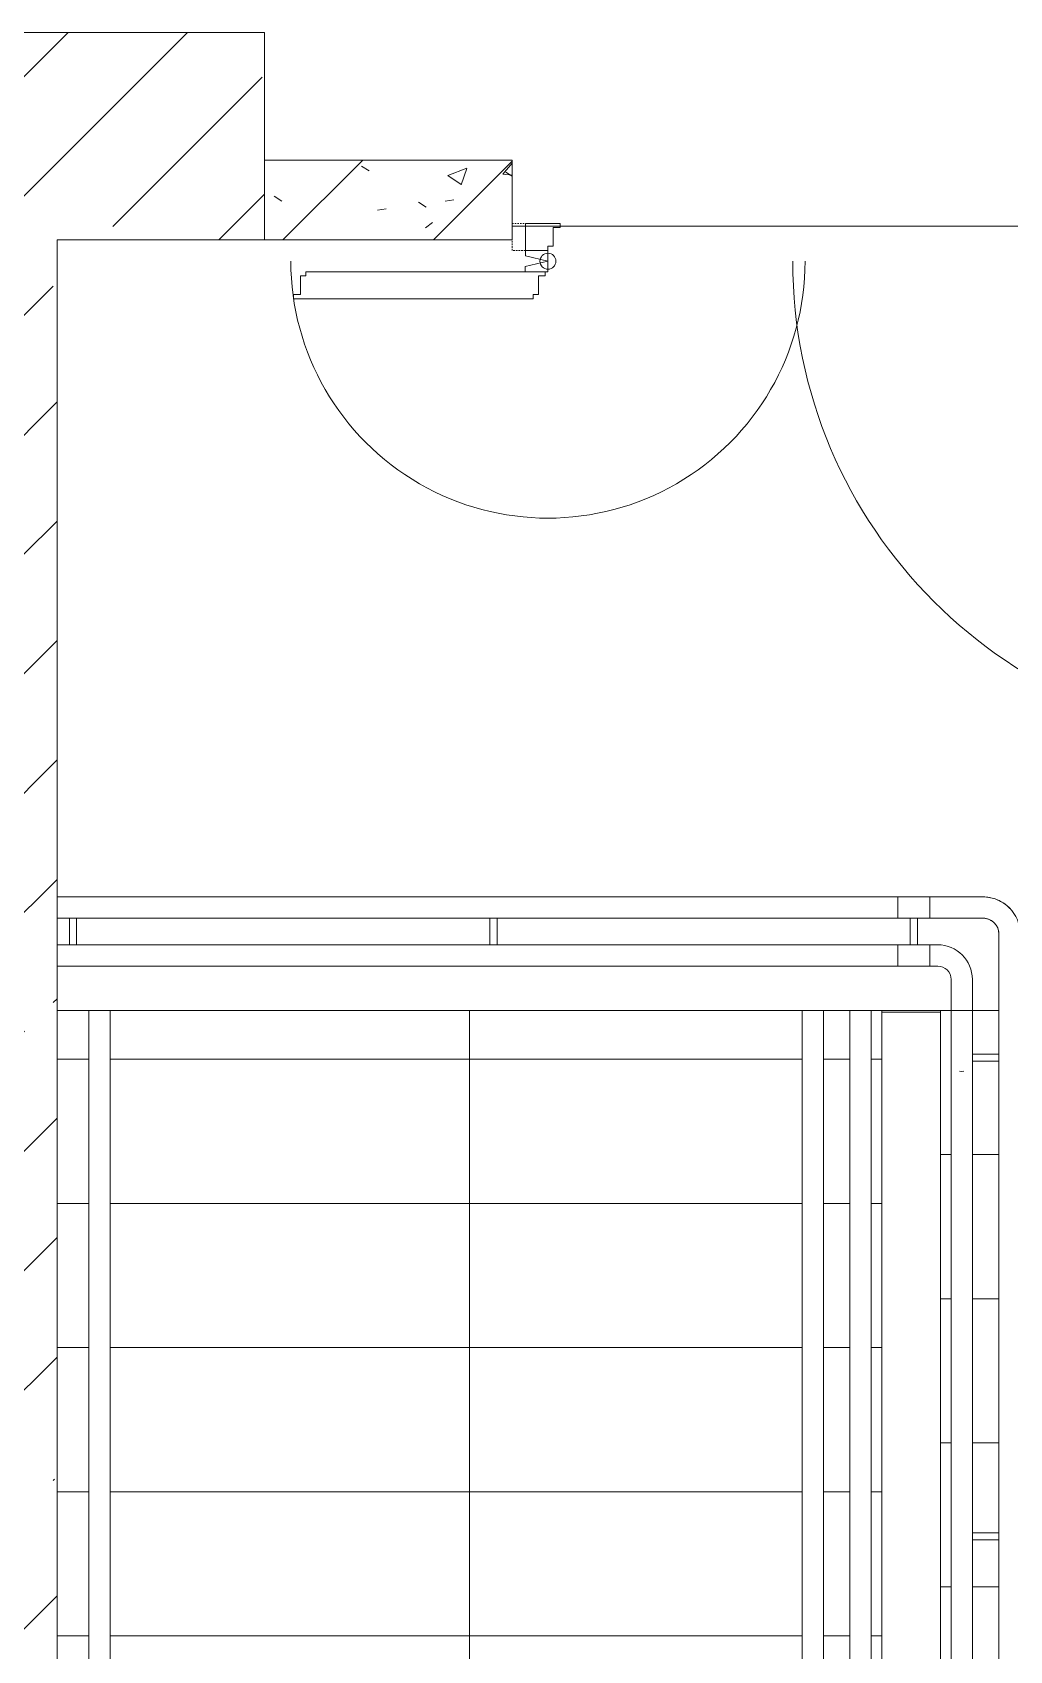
# Model space of a CAD drawing. Header units: millimetres. Extents: x -515342 to 330399, y -224905 to 507333.
# Drawn here: x -288683 to -286847, y 379387 to 382429 of the extents above; entities that cross this region are included whole.
import ezdxf

# ---------------------------------------------------------------- set-up
doc = ezdxf.new("R2010")
doc.units = ezdxf.units.MM
doc.linetypes.add('ASVP_Невидимые', pattern=[5, 3, -2])
doc.layers.get('0').update_dxf_attribs({"lineweight": 0})
for name, color, linetype, lineweight in [('Двери', 7, 'Continuous', 0), ('Лестницы', 7, 'Continuous', 0), ('Ограждение', 7, 'Continuous', 0), ('Перекрытие', 7, 'Continuous', 0), ('Стены внутренние', 7, 'Continuous', 0), ('Стены несущие', 7, 'Continuous', 0), ('Стены перегородки', 7, 'Continuous', 0), ('Стрелки вверх', 7, 'Continuous', 0)]:
    doc.layers.add(name, color=color, linetype=linetype, lineweight=lineweight)
pattern_1 = [(45, (-374461.9, 375834.5), (-224.5064, 224.5064), []), (45, (-374237.38, 375834.5), (-224.5064, 224.5064), [396.875, -79.375, 3.353, -76.022])]

# ---------------------------------------------------------------- blocks, each defined once
blk = doc.blocks.new('Тип верхнего поручня - Верхний поручень_Внутренний_-10018471-О_АР_П_4__10_050_План 4 этажа')
at = {"layer": 'Ограждение'}
for p, q in [((87315, 4756.5), (87315, 4754.8)), ((87355, 4754.8), (87355, 4756.5)), ((87315, 4726), (87315, 1955)), ((87355, 1955), (87355, 4726))]:
    blk.add_line(p, q, dxfattribs=at)
at = {"layer": 'Ограждение', "flags": 128}
for points in [[(87315, 4726), (87315, 4728.4), (87315, 4730.8), (87315, 4733.2), (87315, 4735.7), (87315, 4738.2), (87315, 4740.7), (87315, 4743.2), (87315, 4745.8), (87315, 4748.4), (87315, 4751), (87315, 4753.6), (87315, 4754.8)], [(87355, 4754.8), (87355, 4752.2), (87355, 4749.6), (87355, 4747), (87355, 4744.4), (87355, 4741.9), (87355, 4739.3), (87355, 4736.8), (87355, 4734.3), (87355, 4731.9), (87355, 4729.5), (87355, 4727.1), (87355, 4726)]]:
    blk.add_lwpolyline(points, dxfattribs=at)
blk = doc.blocks.new('Тип верхнего поручня - Верхний поручень_Внутренний_-V76-О_АР_П_4__10_050_План 4 этажа')
at = {"layer": 'Ограждение'}
for p, q in [((87315, 4756.5), (87315, 4754.8)), ((87315, 4754.8), (87315, 4734.9)), ((87355, 4756.5), (87355, 4754.8)), ((87355, 4754.8), (87355, 4734.9)), ((87315, 4734.9), (87315, 1963.9)), ((87355, 4734.9), (87355, 1963.9))]:
    blk.add_line(p, q, dxfattribs=at)
blk = doc.blocks.new('Тип перил - Перила_Внутренний_-10018482-О_АР_П_4__10_050_План 4 этажа')
at = {"layer": 'Ограждение'}
for p, q in [((87225, 4756.5), (87225, 1956.1)), ((87265, 1956.1), (87265, 4756.5))]:
    blk.add_line(p, q, dxfattribs=at)
blk = doc.blocks.new('Тип перил - Перила_Внутренний_-V77-О_АР_П_4__10_050_План 4 этажа')
at = {"layer": 'Ограждение'}
for p, q in [((87225, 4756.5), (87225, 1964.9)), ((87265, 4756.5), (87265, 1964.9))]:
    blk.add_line(p, q, dxfattribs=at)
blk = doc.blocks.new('Тип перил - Перила_Внутренний_-10018586-О_АР_П_4__10_050_План 4 этажа')
at = {"layer": 'Ограждение'}
for p, q in [((85885, 4756.5), (85885, 1961.3)), ((85925, 1961.3), (85925, 4756.5))]:
    blk.add_line(p, q, dxfattribs=at)
blk = doc.blocks.new('Тип перил - Перила_Внутренний_-V78-О_АР_П_4__10_050_План 4 этажа')
at = {"layer": 'Ограждение'}
for p, q in [((85885, 4756.5), (85885, 1970.1)), ((85925, 4756.5), (85925, 1970.1))]:
    blk.add_line(p, q, dxfattribs=at)
blk = doc.blocks.new('Ограждение - АР_Ограждение_Балясина_D40_900 для 1500-V79-О_АР_П_4__10_050_План 4 этажа')
at = {"layer": 'Ограждение'}
for p, q in [((-20, 6.7), (-60, 6.7)), ((-60, -6.7), (-20, -6.7))]:
    blk.add_line(p, q, dxfattribs=at)
at = {"layer": 'Ограждение', "flags": 128}
for points in [[(-69.7, 6.7), (-68.6, 6.7), (-67.4, 6.7), (-66.3, 6.7), (-65.1, 6.7), (-63.9, 6.7), (-62.7, 6.7), (-61.5, 6.7), (-60.3, 6.7), (-60, 6.7)], [(-60, -6.7), (-61.2, -6.7), (-62.4, -6.7), (-63.6, -6.7), (-64.8, -6.7), (-66, -6.7), (-67.1, -6.7), (-68.3, -6.7), (-69.4, -6.7)]]:
    blk.add_lwpolyline(points, dxfattribs=at)
blk = doc.blocks.new('Ограждение - АР_Ограждение_Балясина_D40_900 для 1500-10050874-О_АР_П_4__10_050_План 4 этажа')
at = {"layer": 'Ограждение'}
for p, q in [((-20, 6.7), (-60, 6.7)), ((-60, -6.7), (-20, -6.7))]:
    blk.add_line(p, q, dxfattribs=at)
at = {"layer": 'Ограждение', "flags": 128}
for points in [[(-69.7, 6.7), (-68.6, 6.7), (-67.4, 6.7), (-66.3, 6.7), (-65.1, 6.7), (-63.9, 6.7), (-62.7, 6.7), (-61.5, 6.7), (-60.3, 6.7), (-60, 6.7)], [(-60, -6.7), (-61.2, -6.7), (-62.4, -6.7), (-63.6, -6.7), (-64.8, -6.7), (-66, -6.7), (-67.1, -6.7), (-68.3, -6.7), (-69.4, -6.7)]]:
    blk.add_lwpolyline(points, dxfattribs=at)
blk = doc.blocks.new('Ограждение - АР_Ограждение_Балясина_D40_900 для 1500-10050876-О_АР_П_4__10_050_План 4 этажа')
at = {"layer": 'Ограждение'}
for p, q in [((-20, 6.7), (-60, 6.7)), ((-60, -6.7), (-20, -6.7))]:
    blk.add_line(p, q, dxfattribs=at)
at = {"layer": 'Ограждение', "flags": 128}
for points in [[(-69.7, 6.7), (-68.6, 6.7), (-67.4, 6.7), (-66.3, 6.7), (-65.1, 6.7), (-63.9, 6.7), (-62.7, 6.7), (-61.5, 6.7), (-60.3, 6.7), (-60, 6.7)], [(-60, -6.7), (-61.2, -6.7), (-62.4, -6.7), (-63.6, -6.7), (-64.8, -6.7), (-66, -6.7), (-67.1, -6.7), (-68.3, -6.7), (-69.4, -6.7)]]:
    blk.add_lwpolyline(points, dxfattribs=at)
blk = doc.blocks.new('Ограждение - Ограждение-10018650-О_АР_П_4__10_050_План 4 этажа')
for name, p, rotation in [('Ограждение - АР_Ограждение_Балясина_D40_900 для 1500-V79-О_АР_П_4__10_050_План 4 этажа', (87435.1, 4859.7), 270), ('Ограждение - АР_Ограждение_Балясина_D40_900 для 1500-10050876-О_АР_П_4__10_050_План 4 этажа', (87525, 4667.6), 180), ('Ограждение - АР_Ограждение_Балясина_D40_900 для 1500-10050874-О_АР_П_4__10_050_План 4 этажа', (87525, 3767.6), 180)]:
    blk.add_blockref(name, p, dxfattribs=dict(rotation=rotation))
blk = doc.blocks.new('Тип верхнего поручня - Верхний поручень_Внутренний_-10018653-О_АР_П_4__10_050_План 4 этажа')
at = {"layer": 'Ограждение'}
for p, q in [((87505, 4684.8), (87505, 1794.5)), ((87545, 1794.5), (87545, 4684.8)), ((87505, 1764.4), (87505, 1745.4)), ((87527.3, 1745.4), (87522.7, 1745.4)), ((87545, 1745.4), (87545, 1764.4))]:
    blk.add_line(p, q, dxfattribs=at)
at = {"layer": 'Ограждение', "flags": 128}
for points in [[(87521.1, 4642.4), (87525, 4641.5), (87528.9, 4642.4)], [(87505, 1764.4), (87505, 1767), (87505, 1769.6), (87505, 1772.2), (87505, 1774.8), (87505, 1777.3), (87505, 1779.9), (87505, 1782.4), (87505, 1784.9), (87505, 1787.3), (87505, 1789.7), (87505, 1792.1), (87505, 1794.4), (87505, 1794.5)], [(87545, 1794.5), (87545, 1792.2), (87545, 1789.8), (87545, 1787.4), (87545, 1784.9), (87545, 1782.5), (87545, 1779.9), (87545, 1777.4), (87545, 1774.8), (87545, 1772.3), (87545, 1769.7), (87545, 1767.1), (87545, 1764.5), (87545, 1764.4)]]:
    blk.add_lwpolyline(points, dxfattribs=at)
blk = doc.blocks.new('Тип верхнего поручня - Верхний поручень_Внутренний_-V80-О_АР_П_4__10_050_План 4 этажа')
at = {"layer": 'Ограждение'}
for p, q in [((87405.1, 4839.7), (87405.1, 4879.7)), ((87480, 4879.7), (87405.1, 4879.7)), ((87480, 4839.7), (87405.1, 4839.7)), ((87505, 4767.5), (87505, 4814.7)), ((87545, 4767.5), (87545, 4814.7)), ((87505, 4746.7), (87505, 4767.5)), ((87505, 1785.2), (87505, 4746.7)), ((87545, 4746.7), (87545, 4767.5)), ((87545, 1785.2), (87545, 4746.7))]:
    blk.add_line(p, q, dxfattribs=at)
for radius, start in [(65, 360), (25, 0)]:
    blk.add_arc((87480, 4814.7), radius, start, 90, dxfattribs=at)
blk = doc.blocks.new('Тип перил - Перила_Внутренний_-10018663-О_АР_П_4__10_050_План 4 этажа')
at = {"layer": 'Ограждение'}
for p, q in [((87435.1, 4969.7), (87405.1, 4969.7)), ((87565, 4969.7), (87435.1, 4969.7)), ((87405.1, 4947.3), (87405.1, 4952)), ((87405.1, 4929.7), (87435.1, 4929.7)), ((87435.1, 4929.7), (87565, 4929.7)), ((87595, 4899.7), (87595, 4768.7)), ((87595, 4754.8), (87595, 1795.6))]:
    blk.add_line(p, q, dxfattribs=at)
at = {"layer": 'Ограждение', "flags": 128}
for points in [[(87615.7, 4947.9), (87613.8, 4949.9), (87611.7, 4951.8), (87609.6, 4953.6), (87607.4, 4955.4), (87605.1, 4957), (87602.8, 4958.6), (87600.4, 4960), (87598, 4961.4), (87595.5, 4962.7), (87593, 4963.9), (87590.4, 4964.9), (87587.7, 4965.9), (87585.1, 4966.7), (87582.4, 4967.5), (87579.6, 4968.1), (87576.9, 4968.7), (87574.1, 4969.1), (87571.3, 4969.4), (87568.6, 4969.6), (87565.8, 4969.7), (87565, 4969.7)], [(87565, 4929.7), (87566.2, 4929.7), (87567.4, 4929.6), (87568.6, 4929.5), (87569.8, 4929.3), (87571, 4929.1), (87572.1, 4928.8), (87573.3, 4928.5), (87574.4, 4928.2), (87575.6, 4927.8), (87576.7, 4927.3), (87577.8, 4926.8), (87578.9, 4926.3), (87579.9, 4925.7), (87580.9, 4925.1), (87581.9, 4924.4), (87582.9, 4923.7), (87583.9, 4923), (87584.8, 4922.2), (87585.7, 4921.4), (87586.5, 4920.6), (87587.3, 4919.7), (87588.1, 4918.8), (87588.9, 4917.9), (87589.6, 4916.9), (87590.2, 4915.9), (87590.9, 4914.9), (87591.5, 4913.8), (87592, 4912.7), (87592.5, 4911.7), (87593, 4910.5), (87593.4, 4909.4), (87593.7, 4908.3), (87594.1, 4907.1), (87594.3, 4906), (87594.6, 4904.8), (87594.7, 4903.6), (87594.9, 4902.4), (87595, 4901.2), (87595, 4900), (87595, 4899.7)], [(87595, 4768.7), (87595, 4767.5), (87595, 4766.3), (87595, 4765.1), (87595, 4763.9), (87595, 4762.8), (87595, 4761.6), (87595, 4760.4), (87595, 4759.3), (87595, 4758.2), (87595, 4757), (87595, 4755.9), (87595, 4754.9), (87595, 4754.8)]]:
    blk.add_lwpolyline(points, dxfattribs=at)
blk = doc.blocks.new('Тип перил - Перила_Внутренний_-V81-О_АР_П_4__10_050_План 4 этажа')
at = {"layer": 'Ограждение'}
for p, q in [((87405.1, 4929.7), (87405.1, 4969.7)), ((87565, 4969.7), (87405.1, 4969.7)), ((87565, 4929.7), (87405.1, 4929.7)), ((87595, 4768.7), (87595, 4899.7)), ((87595, 4745.6), (87595, 4768.7)), ((87595, 1786.3), (87595, 4745.6))]:
    blk.add_line(p, q, dxfattribs=at)
for radius in [70, 30]:
    blk.add_arc((87565, 4899.7), radius, 0, 90, dxfattribs=at)
blk = doc.blocks.new('Ограждение - Ограждение-10051779-О_АР_П_4__10_050_План 4 этажа')
at = {"extrusion": (0, 0, -1), "zscale": -1, "rotation": 270.0000000000002}
for p in [(-85855.1, 4859.7), (-86645.1, 4859.7), (-87435.1, 4859.7)]:
    blk.add_blockref('Ограждение - АР_Ограждение_Балясина_D40_900 для 1500-V79-О_АР_П_4__10_050_План 4 этажа', p, dxfattribs=at)
blk = doc.blocks.new('Тип верхнего поручня - Верхний поручень_Внутренний_-10051783-О_АР_П_4__10_050_План 4 этажа')
at = {"layer": 'Ограждение'}
for p, q in [((85825, 4879.7), (85825, 4839.7)), ((85825, 4879.7), (87465.2, 4879.7)), ((87465.2, 4879.7), (87465.2, 4839.7)), ((85825, 4839.7), (87465.2, 4839.7))]:
    blk.add_line(p, q, dxfattribs=at)
blk = doc.blocks.new('Тип перил - Перила_Внутренний_-10051793-О_АР_П_4__10_050_План 4 этажа')
at = {"layer": 'Ограждение'}
for p, q in [((85855.1, 4969.7), (85825, 4969.7)), ((87435.1, 4969.7), (85855.1, 4969.7)), ((87465.2, 4969.7), (87435.1, 4969.7)), ((85825, 4929.7), (85855.1, 4929.7)), ((85855.1, 4929.7), (87435.1, 4929.7)), ((87435.1, 4929.7), (87465.2, 4929.7)), ((87465.2, 4952), (87465.2, 4947.3))]:
    blk.add_line(p, q, dxfattribs=at)
blk = doc.blocks.new('Тип перил - Перила_Внутренний_-V93-О_АР_П_4__10_050_План 4 этажа')
at = {"layer": 'Ограждение'}
for p, q in [((85825, 4969.7), (87465.2, 4969.7)), ((87465.2, 4969.7), (87465.2, 4929.7)), ((85825, 4929.7), (87465.2, 4929.7))]:
    blk.add_line(p, q, dxfattribs=at)
blk = doc.blocks.new('Дверь_Алюминиевая_Противопожарная__ТПТ75__2 полотна - АР_Дверь_ТПТ75_1450х2075_h__Средник_EI30_Пр-10663332-О_АР_П_4__10_050_План 4 этажа')
at = {"layer": 'Двери', "lineweight": 18}
for p, q in [((-1564.5, 178), (-1564.5, 186)), ((-710.5, 186), (-1564.5, 186)), ((-710.5, 178), (-710.5, 186)), ((710.5, 178), (710.5, 186)), ((710.5, 186), (1160.5, 186)), ((1160.5, 178), (1160.5, 186)), ((-1574.5, 178), (-1564.5, 178)), ((-1574.5, 178), (-1574.5, 143)), ((-710.5, 178), (-700.5, 178)), ((-700.5, 143), (-700.5, 178)), ((710.5, 178), (700.5, 178)), ((700.5, 143), (700.5, 178)), ((1147.5, 178), (1160.5, 178)), ((1147.5, 178), (1147.5, 143)), ((-1587.5, 135), (-1587.5, 143)), ((-1587.5, 143), (-1574.5, 143)), ((-687.5, 135), (-1587.5, 135)), ((-725.5, 135), (-725.5, 125)), ((-725.5, 125), (-682.5, 115)), ((-700.5, 143), (-687.5, 143)), ((-687.5, 143), (-687.5, 135)), ((-682.5, 135), (-687.5, 135)), ((-682.5, 115), (-682.5, 135)), ((682.5, 115), (682.5, 135)), ((682.5, 135), (687.5, 135)), ((725.5, 125), (682.5, 115)), ((700.5, 143), (687.5, 143)), ((687.5, 143), (687.5, 135)), ((687.5, 135), (1137.5, 135)), ((725.5, 135), (725.5, 125)), ((1137.5, 135), (1137.5, 143)), ((1137.5, 143), (1147.5, 143)), ((-682.5, 115), (-725, 105)), ((-725, 105), (-725, 95)), ((-725, 95), (-682.5, 95)), ((-725, 95), (-725, 44)), ((-682.5, 95), (-682.5, 115)), ((-682.5, 95), (-682.5, 87)), ((682.5, 115), (725, 105)), ((682.5, 95), (682.5, 115)), ((725, 95), (682.5, 95)), ((682.5, 95), (682.5, 87)), ((725, 105), (725, 95)), ((725, 95), (725, 44)), ((-672.5, 87), (-682.5, 87)), ((-672.5, 52), (-672.5, 87)), ((672.5, 87), (682.5, 87)), ((672.5, 52), (672.5, 87)), ((-725, 44), (-659.5, 44)), ((-672.5, 52), (-659.5, 52)), ((-659.5, 44), (-659.5, 52)), ((672.5, 52), (659.5, 52)), ((659.5, 44), (659.5, 52)), ((725, 44), (659.5, 44))]:
    blk.add_line(p, q, dxfattribs=at)
at = {"layer": 'Двери', "linetype": 'ASVP_Невидимые', "lineweight": 18}
for p, q in [((-750, 95), (-750, 75)), ((-725, 95), (-750, 95)), ((725, 95), (750, 95)), ((750, 95), (750, 75)), ((-750, 44), (-725, 44)), ((750, 44), (725, 44))]:
    blk.add_line(p, q, dxfattribs=at)
at = {"layer": 'Двери', "lineweight": 18}
for centre in [(-682.5, 115), (682.5, 115.2)]:
    blk.add_circle(centre, 15, dxfattribs=at)
for centre, radius, start in [((-682.5, 115), 905, 0), ((682.5, 115), 483.2, 360)]:
    blk.add_arc(centre, radius, start, 180, dxfattribs=at)

msp = doc.modelspace()

# ---------------------------------------------------------------- hatches: boundary and pattern name
at = {"layer": 'Стены внутренние'}
h = msp.add_hatch(dxfattribs=at)
h.set_pattern_fill('FP_1', color=256, style=0, pattern_type=2)
h.set_pattern_definition(pattern_1)
h.paths.add_polyline_path([(-288636.8897, 382039.4886), (-288246.8897, 382039.4886), (-288246.8897, 382429.4886), (-289026.8897, 382429.4886), (-289026.8897, 382039.4886), (-288706.5638, 382039.4886)])
h = msp.add_hatch(dxfattribs=at)
h.set_pattern_fill('FP_3', color=256, style=0, pattern_type=2)
h.set_pattern_definition([(45, (-374461.89, 375834.49), (-141.42136, 141.42136), [])])
h.paths.add_polyline_path([(-285816.8897, 382039.4886), (-285816.8897, 382189.4886), (-286281.8897, 382189.4886), (-286281.8897, 382039.4886)])
h.paths.add_polyline_path([(-287781.8897, 382039.4886), (-287781.8897, 382189.4886), (-288246.8897, 382189.4886), (-288246.8897, 382039.4886)])
h = msp.add_hatch(dxfattribs=at)
h.set_pattern_fill('FP_4', color=256, style=0, pattern_type=2)
h.set_pattern_definition([(50, (-374461.9, 375834.5), (364.3679, -31.8783), [38.1, -419.1]), (355, (-374461.9, 375834.5), (-70.4859, 382.1133), [30.48, -335.28]), (100.451, (-374431.53, 375831.83), (293.885, 350.2334), [32.38, -356.18]), (46.184, (-374461.9, 375936.1), (542.1585, -84.0858), [57.15, -628.65]), (96.636, (-374416.7, 375929.1), (474.805, 494.8554), [48.57, -534.27]), (351.184, (-374461.9, 375936.1), (474.8102, 494.85), [45.72, -502.92]), (21, (-374411.1, 375910.7), (303.2285, -204.5305), [38.1, -419.1]), (326, (-374411.1, 375910.7), (123.6039, 368.376), [30.48, -335.28]), (71.451, (-374385.82, 375893.64), (426.8341, 163.8427), [32.38, -356.18]), (37.5, (-374461.89, 375834.49), (6.17665, 169.11015), [16.764, -314.452, 16.764, -323.596, -336.55]), (37.5, (-374461.89, 375834.49), (6.17665, 169.11015), [-671.576, 16.764, -319.786]), (7.5, (-374461.89, 375834.49), (133.63888, 200.3615), [16.764, -177.292, 16.764, -306.832, -128.27]), (7.5, (-374461.89, 375834.49), (133.63888, 200.3615), [-517.652, 16.764, -111.506]), (327.5, (-374575.17, 375834.49), (271.18182, -11.45836), [16.764, -110.236, 16.764, -379.476, -525.78]), (327.5, (-374575.17, 375834.49), (271.18182, -11.45836), [-523.24, 16.764, -509.016]), (317.5, (-374625.97, 375834.5), (296.2585, 50.85285), [16.764, -148.336, 16.764, -246.38, -373.38]), (317.5, (-374625.97, 375834.5), (296.2585, 50.85285), [-428.244, 16.764, -356.616])])
h.paths.add_polyline_path([(-285816.8897, 382039.4886), (-285816.8897, 382189.4886), (-286281.8897, 382189.4886), (-286281.8897, 382039.4886)])
h.paths.add_polyline_path([(-287781.8897, 382039.4886), (-287781.8897, 382189.4886), (-288246.8897, 382189.4886), (-288246.8897, 382039.4886)])
h = msp.add_hatch(dxfattribs=at)
h.set_pattern_fill('FP_1', color=256, style=0, pattern_type=2)
h.set_pattern_definition(pattern_1)
h.paths.add_polyline_path([(-288636.8897, 378809.4286), (-288636.8897, 382039.4886), (-289026.8897, 382039.4886), (-289026.8897, 378809.4286), (-288706.5638, 378809.4286)])
h.paths.add_polyline_path([(-288846.8876, 379431.4615), (-288879.5228, 379443.3398), (-288906.1272, 379465.6636), (-288924.0736, 379499.0383), (-288929.5228, 379529.9423), (-288923.4921, 379564.1443), (-288906.1272, 379594.2211), (-288879.5228, 379616.5449), (-288846.8876, 379628.4231), (-288812.158, 379628.4231), (-288779.5228, 379616.5449), (-288752.9184, 379594.2211), (-288735.5535, 379564.1443), (-288729.5228, 379529.9423), (-288735.5535, 379495.7403), (-288752.9184, 379465.6636), (-288779.5228, 379443.3398), (-288812.158, 379431.4615)])
h.paths.add_polyline_path([(-288812.158, 379781.5836), (-288846.8876, 379781.5836), (-288879.5228, 379793.4618), (-288906.1272, 379815.7856), (-288923.4921, 379845.8624), (-288929.5228, 379880.0644), (-288923.4921, 379914.2664), (-288906.1272, 379944.3431), (-288879.5228, 379966.6669), (-288846.8876, 379978.5452), (-288812.158, 379978.5452), (-288779.5228, 379966.6669), (-288752.9184, 379944.3431), (-288735.5535, 379914.2664), (-288729.5228, 379880.0644), (-288735.5535, 379845.8624), (-288752.9184, 379815.7856), (-288779.5228, 379793.4618)])
h.paths.add_polyline_path([(-288814.5249, 380603.6191), (-288849.2545, 380603.6191), (-288881.8897, 380615.4974), (-288908.4942, 380637.8211), (-288925.859, 380667.8979), (-288931.8897, 380702.0999), (-288925.859, 380736.3019), (-288908.4942, 380766.3787), (-288881.8897, 380788.7024), (-288849.2545, 380800.5807), (-288814.5249, 380800.5807), (-288781.8897, 380788.7024), (-288755.2853, 380766.3787), (-288737.9205, 380736.3019), (-288731.8897, 380702.0999), (-288737.9205, 380667.8979), (-288755.2853, 380637.8211), (-288781.8897, 380615.4974)])
h.paths.add_polyline_path([(-288849.2545, 381001.0078), (-288881.8897, 381012.886), (-288908.4942, 381035.2098), (-288925.859, 381065.2865), (-288931.8897, 381099.4886), (-288925.859, 381133.6906), (-288908.4942, 381163.7673), (-288881.8897, 381186.0911), (-288849.2545, 381197.9693), (-288814.5249, 381197.9693), (-288781.8897, 381186.0911), (-288755.2853, 381163.7673), (-288737.9205, 381133.6906), (-288731.8897, 381099.4886), (-288737.9205, 381065.2865), (-288755.2853, 381035.2098), (-288781.8897, 381012.886), (-288814.5249, 381001.0078)])
h.paths.add_polyline_path([(-288849.2545, 381401.0078), (-288881.8897, 381412.886), (-288908.4942, 381435.2098), (-288925.859, 381465.2865), (-288931.8897, 381499.4886), (-288925.859, 381533.6906), (-288908.4942, 381563.7673), (-288881.8897, 381586.0911), (-288849.2545, 381597.9693), (-288814.5249, 381597.9693), (-288781.8897, 381586.0911), (-288755.2853, 381563.7673), (-288737.9205, 381533.6906), (-288731.8897, 381499.4886), (-288737.9205, 381465.2865), (-288755.2853, 381435.2098), (-288781.8897, 381412.886), (-288814.5249, 381401.0078)])
h.paths.add_polyline_path([(-288849.2545, 381727.8369), (-288881.8897, 381739.7151), (-288908.4942, 381762.0389), (-288925.859, 381792.1156), (-288931.8897, 381826.3176), (-288925.859, 381860.5197), (-288908.4942, 381890.5964), (-288881.8897, 381912.9202), (-288849.2545, 381924.7984), (-288814.5249, 381924.7984), (-288781.8897, 381912.9202), (-288755.2853, 381890.5964), (-288737.9205, 381860.5197), (-288731.8897, 381826.3176), (-288737.9205, 381792.1156), (-288755.2853, 381762.0389), (-288781.8897, 381739.7151), (-288814.5249, 381727.8369)])

# ---------------------------------------------------------------- linework, layer by layer
at = {"layer": 'Лестницы'}
for p, q in [((-288636.8897, 380590.9423), (-286976.8897, 380590.9423)), ((-287086.8897, 380590.9423), (-287086.8897, 380498.9423)), ((-287086.8767, 380587.4799), (-286976.8897, 380587.4799)), ((-286976.8897, 380590.9423), (-286866.5077, 380590.9423)), ((-286976.8897, 380319.9423), (-286976.8897, 380590.9423)), ((-286976.8897, 380590.9423), (-286866.5077, 380590.9423)), ((-288576.8897, 380498.9423), (-288636.8897, 380498.9423)), ((-288576.8897, 380498.9423), (-288636.8897, 380498.9423)), ((-287236.8897, 380498.9423), (-288536.8897, 380498.9423)), ((-287236.8897, 380498.9423), (-288536.8897, 380498.9423)), ((-287146.8897, 380498.9423), (-287196.8897, 380498.9423)), ((-287146.8897, 380498.9423), (-287196.8897, 380498.9423)), ((-287086.8897, 380498.9423), (-287106.8897, 380498.9423)), ((-287086.8897, 380498.9423), (-287106.8897, 380498.9423)), ((-287086.8897, 380498.9423), (-287086.8897, 380227.9423)), ((-286976.8897, 380048.9423), (-286976.8897, 380319.9423)), ((-286976.8897, 380319.9423), (-286956.8897, 380319.9423)), ((-286976.8897, 380319.9423), (-286956.8897, 380319.9423)), ((-286916.8897, 380319.9423), (-286866.8897, 380319.9423)), ((-286916.8897, 380319.9423), (-286866.8897, 380319.9423)), ((-288576.8897, 380227.9423), (-288636.8897, 380227.9423)), ((-288576.8897, 380227.9423), (-288636.8897, 380227.9423)), ((-287236.8897, 380227.9423), (-288536.8897, 380227.9423)), ((-287236.8897, 380227.9423), (-288536.8897, 380227.9423)), ((-287146.8897, 380227.9423), (-287196.8897, 380227.9423)), ((-287146.8897, 380227.9423), (-287196.8897, 380227.9423)), ((-287086.8897, 380227.9423), (-287106.8897, 380227.9423)), ((-287086.8897, 380227.9423), (-287106.8897, 380227.9423)), ((-287086.8897, 380227.9423), (-287086.8897, 379956.9423)), ((-286976.8897, 379777.9423), (-286976.8897, 380048.9423)), ((-286976.8897, 380048.9423), (-286956.8897, 380048.9423)), ((-286976.8897, 380048.9423), (-286956.8897, 380048.9423)), ((-286916.8897, 380048.9423), (-286866.8897, 380048.9423)), ((-286916.8897, 380048.9423), (-286866.8897, 380048.9423)), ((-288576.8897, 379956.9423), (-288636.8897, 379956.9423)), ((-288576.8897, 379956.9423), (-288636.8897, 379956.9423)), ((-287236.8897, 379956.9423), (-288536.8897, 379956.9423)), ((-287236.8897, 379956.9423), (-288536.8897, 379956.9423)), ((-287146.8897, 379956.9423), (-287196.8897, 379956.9423)), ((-287146.8897, 379956.9423), (-287196.8897, 379956.9423)), ((-287086.8897, 379956.9423), (-287106.8897, 379956.9423)), ((-287086.8897, 379956.9423), (-287106.8897, 379956.9423)), ((-287086.8897, 379956.9423), (-287086.8897, 379685.9423)), ((-286976.8897, 379506.9423), (-286976.8897, 379777.9423)), ((-286976.8897, 379777.9423), (-286956.8897, 379777.9423)), ((-286976.8897, 379777.9423), (-286956.8897, 379777.9423)), ((-286916.8897, 379777.9423), (-286866.8897, 379777.9423)), ((-286916.8897, 379777.9423), (-286866.8897, 379777.9423)), ((-288576.8897, 379685.9423), (-288636.8897, 379685.9423)), ((-288576.8897, 379685.9423), (-288636.8897, 379685.9423)), ((-287236.8897, 379685.9423), (-288536.8897, 379685.9423)), ((-287236.8897, 379685.9423), (-288536.8897, 379685.9423)), ((-287146.8897, 379685.9423), (-287196.8897, 379685.9423)), ((-287146.8897, 379685.9423), (-287196.8897, 379685.9423)), ((-287086.8897, 379685.9423), (-287106.8897, 379685.9423)), ((-287086.8897, 379685.9423), (-287106.8897, 379685.9423)), ((-287086.8897, 379685.9423), (-287086.8897, 379414.9423)), ((-286976.8897, 379235.9423), (-286976.8897, 379506.9423)), ((-286976.8897, 379506.9423), (-286956.8897, 379506.9423)), ((-286976.8897, 379506.9423), (-286956.8897, 379506.9423)), ((-286916.8897, 379506.9423), (-286866.8897, 379506.9423)), ((-286916.8897, 379506.9423), (-286866.8897, 379506.9423)), ((-288576.8897, 379414.9423), (-288636.8897, 379414.9423)), ((-288576.8897, 379414.9423), (-288636.8897, 379414.9423)), ((-287236.8897, 379414.9423), (-288536.8897, 379414.9423)), ((-287236.8897, 379414.9423), (-288536.8897, 379414.9423)), ((-287146.8897, 379414.9423), (-287196.8897, 379414.9423)), ((-287146.8897, 379414.9423), (-287196.8897, 379414.9423)), ((-287086.8897, 379414.9423), (-287106.8897, 379414.9423)), ((-287086.8897, 379414.9423), (-287106.8897, 379414.9423)), ((-287086.8897, 379414.9423), (-287086.8897, 379143.9423))]:
    msp.add_line(p, q, dxfattribs=at)
at = {"layer": 'Перекрытие'}
msp.add_line((-287781.8897, 382064.9886), (-286281.8897, 382064.9886), dxfattribs=at)
at = {"layer": 'Стены несущие'}
for p, q in [((-288246.8897, 382429.4886), (-289026.8897, 382429.4886)), ((-288246.8897, 382189.4886), (-288246.8897, 382429.4886)), ((-288636.8897, 382039.4886), (-288246.8897, 382039.4886)), ((-288636.8897, 380714.1668), (-288636.8897, 382039.4886)), ((-288636.8897, 378809.4286), (-288636.8897, 380674.1668))]:
    msp.add_line(p, q, dxfattribs=at)
at = {"layer": 'Стены перегородки'}
for p, q in [((-287781.8897, 382189.4886), (-288246.8897, 382189.4886)), ((-288246.8897, 382189.4886), (-288246.8897, 382039.4886)), ((-287781.8897, 382039.4886), (-287781.8897, 382189.4886)), ((-288246.8897, 382039.4886), (-287781.8897, 382039.4886))]:
    msp.add_line(p, q, dxfattribs=at)
at = {"layer": 'Стрелки вверх'}
for p, q in [((-287861.8897, 380590.9423), (-287861.8897, 380498.9423)), ((-287861.8897, 380498.9423), (-287861.8897, 380227.9423)), ((-287861.8897, 380227.9423), (-287861.8897, 379956.9423)), ((-287861.8897, 379956.9423), (-287861.8897, 379685.9423)), ((-287861.8897, 379685.9423), (-287861.8897, 379414.9423)), ((-287861.8897, 379414.9423), (-287861.8897, 379143.9423))]:
    msp.add_line(p, q, dxfattribs=at)

# ---------------------------------------------------------------- block references
at = {"layer": 'Двери', "rotation": 180}
msp.add_blockref('Дверь_Алюминиевая_Противопожарная__ТПТ75__2 полотна - АР_Дверь_ТПТ75_1450х2075_h__Средник_EI30_Пр-10663332-О_АР_П_4__10_050_План 4 этажа', (-287031.8897, 382114.4886), dxfattribs=at)
at = {"layer": 'Ограждение'}
for name in ['Тип перил - Перила_Внутренний_-10051793-О_АР_П_4__10_050_План 4 этажа', 'Тип перил - Перила_Внутренний_-V93-О_АР_П_4__10_050_План 4 этажа', 'Тип перил - Перила_Внутренний_-10018663-О_АР_П_4__10_050_План 4 этажа', 'Тип перил - Перила_Внутренний_-V81-О_АР_П_4__10_050_План 4 этажа', 'Ограждение - Ограждение-10051779-О_АР_П_4__10_050_План 4 этажа', 'Ограждение - Ограждение-10018650-О_АР_П_4__10_050_План 4 этажа', 'Тип верхнего поручня - Верхний поручень_Внутренний_-10051783-О_АР_П_4__10_050_План 4 этажа', 'Тип верхнего поручня - Верхний поручень_Внутренний_-V80-О_АР_П_4__10_050_План 4 этажа', 'Тип перил - Перила_Внутренний_-10018586-О_АР_П_4__10_050_План 4 этажа', 'Тип перил - Перила_Внутренний_-V78-О_АР_П_4__10_050_План 4 этажа', 'Тип перил - Перила_Внутренний_-10018482-О_АР_П_4__10_050_План 4 этажа', 'Тип перил - Перила_Внутренний_-V77-О_АР_П_4__10_050_План 4 этажа', 'Тип верхнего поручня - Верхний поручень_Внутренний_-10018471-О_АР_П_4__10_050_План 4 этажа', 'Тип верхнего поручня - Верхний поручень_Внутренний_-V76-О_АР_П_4__10_050_План 4 этажа', 'Тип верхнего поручня - Верхний поручень_Внутренний_-10018653-О_АР_П_4__10_050_План 4 этажа']:
    msp.add_blockref(name, (-374461.8897, 375834.4886), dxfattribs=at)

doc.saveas('drawing.dxf')
